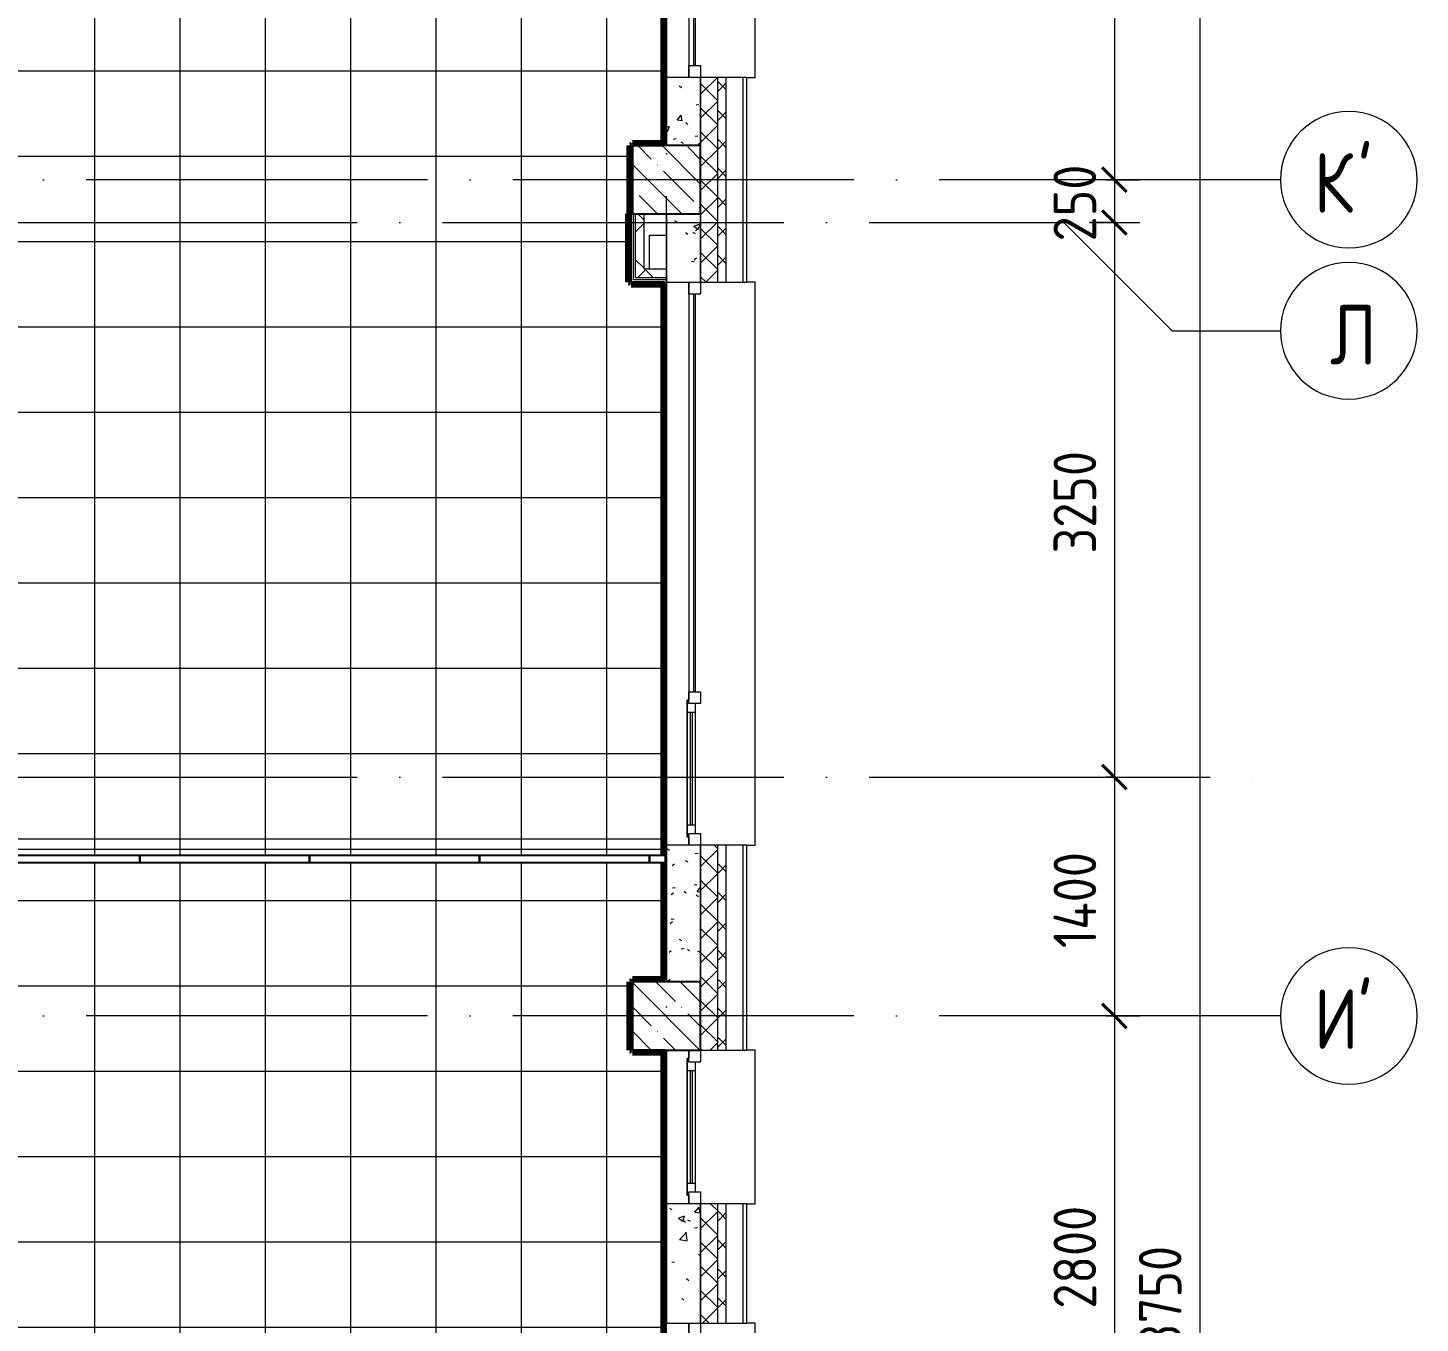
# Model space of a CAD drawing. Header units: millimetres. Extents: x 97 to 215964, y -4577 to 60645.
# Drawn here: x 207805 to 215964, y 29325 to 36915 of the extents above; entities that cross this region are included whole.
import ezdxf

# ---------------------------------------------------------------- set-up
doc = ezdxf.new("R2010")
doc.units = ezdxf.units.MM
doc.linetypes.add('ADSK_Линия сетки', pattern=[2500, 2000, -250, 0, -250])
for name, color, linetype, lineweight in [('A-____-____-DIMS', 211, 'Continuous', 9), ('A-____-____-DIMS-100', 211, 'Continuous', 9), ('A-FLOR-____-OTLN', 192, 'Continuous', 9), ('A-FLOR-____-PATT', 8, 'Continuous', 9), ('A-GENM-____-MCUT', 13, 'Continuous', 9), ('A-GENM-____-OTLN', 13, 'Continuous', 9), ('A-GLAZ-____-MCUT', 151, 'Continuous', 9), ('A-GLAZ-____-OTLN', 151, 'Continuous', 9), ('A-WALL-____-MCUT', 113, 'Continuous', 9), ('A-WALL-____-PATT', 111, 'Continuous', 9), ('A-WALL-FNSH-MCUT', 113, 'Continuous', 9), ('I-WALL-____-OTLN', 2, 'Continuous', 9), ('S-COLS-____-MCUT', 52, 'Continuous', 9), ('S-COLS-____-OTLN', 52, 'Continuous', 9), ('S-GRID-____-IDEN', 1, 'Continuous', 20), ('S-GRID-____-OTLN', 1, 'Continuous', 9)]:
    doc.layers.add(name, color=color, linetype=linetype, lineweight=lineweight)
doc.styles.add('GOST Common', font='GOST_Common.ttf', dxfattribs={"width": 0.9, "height": 250})
doc.styles.add('GOST Common_2', font='GOST_Common.ttf', dxfattribs={"width": 0.9, "height": 350})
doc.dimstyles.new('ADSK_Основной_2_5_мм_Округление_до_10_мм', dxfattribs={"dimscale": 304.8, "dimtxt": 0.824897, "dimasz": 0.463911, "dimexe": 0.492126, "dimexo": 0.001615, "dimgap": 0.098425, "dimtad": 1, "dimdec": 0, "dimlfac": 304.8, "dimrnd": 10, "dimdsep": 46, "dimtxsty": 'GOST Common', "dimblk1": 'OBLIQUE', "dimblk2": 'OBLIQUE', "dimsah": 1, "dimcen": 0.09, "dimdle": 0.492126, "dimazin": 2, "dimtfac": 1, "dimtdec": 4, "dimtix": 1, "dimtmove": 0, "dimatfit": 3, "dimfxl": 1, "dimtvp": 1, "dimtolj": 1, "dimtzin": 0, "dimlwd": 20, "dimlwe": 20, "dimarcsym": 2})
pattern_1 = [(50, (0, 0), (364.36793, -31.8783), [38.1, -419.1]), (355, (0, 0), (-70.48585, 382.1133), [30.48, -335.28]), (100.451, (30.36, -2.66), (293.885, 350.2334), [32.38, -356.18]), (46.184, (0, 101.6), (542.1585, -84.0858), [57.15, -628.65]), (96.636, (45.2, 94.6), (474.8049, 494.8554), [48.57, -534.27]), (351.184, (0, 101.6), (474.8102, 494.85), [45.72, -502.92]), (21, (50.8, 76.2), (303.22847, -204.53046), [38.1, -419.1]), (326, (50.8, 76.2), (123.6039, 368.376), [30.48, -335.28]), (71.451, (76.07, 59.16), (426.8341, 163.8427), [32.38, -356.18]), (37.5, (0, 0), (6.17665, 169.11015), [16.764, -314.452, 16.764, -323.596, -336.55]), (37.5, (0, 0), (6.17665, 169.11015), [-671.576, 16.764, -319.786]), (7.5, (0, 0), (133.63888, 200.3615), [16.764, -177.292, 16.764, -306.832, -128.27]), (7.5, (0, 0), (133.63888, 200.3615), [-517.652, 16.764, -111.506]), (327.5, (-113.28, 0), (271.18182, -11.45836), [16.764, -110.236, 16.764, -379.476, -525.78]), (327.5, (-113.28, 0), (271.18182, -11.45836), [-523.24, 16.764, -509.016]), (317.5, (-164.08, 0), (296.2585, 50.85285), [16.764, -148.336, 16.764, -246.38, -373.38]), (317.5, (-164.08, 0), (296.2585, 50.85285), [-428.244, 16.764, -356.616])]
pattern_2 = [(45, (0, 0), (-141.42136, 141.42136), []), (135, (0, 0), (-141.42136, -141.42136), [])]

# ---------------------------------------------------------------- blocks, each defined once
blk = doc.blocks.new('Окно_СКБ_2Ст1 - Окно_СКБ_2Ст 3300_ОК2л-29018870-О_АИ_ПП_8_400_Целиком')
at = {"layer": 'A-GLAZ-____-MCUT', "color": 90}
for p, q in [((-1650, -195), (-1650, -125)), ((-1650, -125), (-1580, -125)), ((-1580, -125), (-1580, -195)), ((-820, -155), (-1580, -155)), ((-1580, -155), (-1580, -195)), ((-1530, -205), (-1530, -155)), ((-870, -205), (-870, -155)), ((-820, -195), (-820, -125)), ((-820, -125), (-750, -125)), ((-820, -195), (-820, -155)), ((-750, -125), (-750, -195)), ((1580, -195), (1580, -125)), ((1580, -125), (1650, -125)), ((1650, -125), (1650, -195)), ((-1580, -195), (-1650, -195)), ((-1580, -195), (-1600, -195)), ((-1600, -195), (-1600, -205)), ((-1600, -205), (-800, -205)), ((-800, -205), (-1600, -205)), ((-750, -195), (-820, -195)), ((-800, -195), (-820, -195)), ((-800, -205), (-800, -195)), ((1650, -195), (1580, -195))]:
    blk.add_line(p, q, dxfattribs=at)
at = {"layer": 'A-GLAZ-____-MCUT', "color": 10, "lineweight": 5}
for p, q in [((1580, -155), (-750, -155)), ((-1530, -175), (-870, -175)), ((-870, -185), (-1530, -185)), ((1580, -165), (-750, -165))]:
    blk.add_line(p, q, dxfattribs=at)
at = {"layer": 'A-GLAZ-____-OTLN', "color": 10, "lineweight": 5}
for p, q in [((-1650, -195), (-1600, -195)), ((-800, -195), (1650, -195))]:
    blk.add_line(p, q, dxfattribs=at)
blk = doc.blocks.new('Окно_СКБ_2Ст1 - Окно_СКБ_2Ст 3300_ОК2-29018964-О_АИ_ПП_8_400_Целиком')
at = {"layer": 'A-GLAZ-____-MCUT', "color": 90}
for p, q in [((-1650, -195), (-1650, -125)), ((-1650, -125), (-1580, -125)), ((-1580, -125), (-1580, -195)), ((750, -195), (750, -125)), ((750, -125), (820, -125)), ((820, -125), (820, -195)), ((1580, -155), (820, -155)), ((820, -155), (820, -195)), ((870, -205), (870, -155)), ((1530, -205), (1530, -155)), ((1580, -195), (1580, -125)), ((1580, -125), (1650, -125)), ((1580, -195), (1580, -155)), ((1650, -125), (1650, -195)), ((-1580, -195), (-1650, -195)), ((820, -195), (750, -195)), ((820, -195), (800, -195)), ((800, -195), (800, -205)), ((800, -205), (1600, -205)), ((1600, -205), (800, -205)), ((1650, -195), (1580, -195)), ((1600, -195), (1580, -195)), ((1600, -205), (1600, -195))]:
    blk.add_line(p, q, dxfattribs=at)
at = {"layer": 'A-GLAZ-____-MCUT', "color": 10, "lineweight": 5}
for p, q in [((750, -155), (-1580, -155)), ((750, -165), (-1580, -165)), ((870, -175), (1530, -175)), ((1530, -185), (870, -185))]:
    blk.add_line(p, q, dxfattribs=at)
at = {"layer": 'A-GLAZ-____-OTLN', "color": 10, "lineweight": 5}
for p, q in [((-1650, -195), (800, -195)), ((1600, -195), (1650, -195))]:
    blk.add_line(p, q, dxfattribs=at)
blk = doc.blocks.new('Окно_СКБ_1Ст1 - 120_Окно_СКБ_1Ст_1700_ОК19Л-29018914-О_АИ_ПП_8_400_Целиком')
at = {"layer": 'A-GLAZ-____-MCUT', "color": 90}
for p, q in [((-850, -195), (-850, -125)), ((-850, -125), (-780, -125)), ((-780, -125), (-780, -195)), ((780, -195), (780, -125)), ((780, -125), (850, -125)), ((850, -125), (850, -195)), ((-780, -195), (-850, -195)), ((850, -195), (780, -195))]:
    blk.add_line(p, q, dxfattribs=at)
at = {"layer": 'A-GLAZ-____-MCUT', "color": 10, "lineweight": 5}
for p, q in [((780, -155), (-780, -155)), ((780, -165), (-780, -165))]:
    blk.add_line(p, q, dxfattribs=at)
at = {"layer": 'A-GLAZ-____-OTLN', "color": 10, "lineweight": 5}
blk.add_line((-850, -195), (850, -195), dxfattribs=at)
blk = doc.blocks.new('Окно_СКБ_1Ст1 - 120_Окно_СКБ_1Ст_900_ОК6Л-29019246-О_АИ_ПП_8_400_Целиком')
at = {"layer": 'A-GLAZ-____-MCUT', "color": 90}
for p, q in [((-450, -195), (-450, -125)), ((-450, -125), (-380, -125)), ((-380, -125), (-380, -195)), ((380, -155), (-380, -155)), ((-380, -155), (-380, -195)), ((-330, -205), (-330, -155)), ((330, -205), (330, -155)), ((380, -195), (380, -125)), ((380, -125), (450, -125)), ((380, -195), (380, -155)), ((450, -125), (450, -195)), ((-380, -195), (-450, -195)), ((-380, -195), (-400, -195)), ((-400, -195), (-400, -205)), ((-400, -205), (400, -205)), ((400, -205), (-400, -205)), ((450, -195), (380, -195)), ((400, -195), (380, -195)), ((400, -205), (400, -195))]:
    blk.add_line(p, q, dxfattribs=at)
at = {"layer": 'A-GLAZ-____-MCUT', "color": 10, "lineweight": 5}
for p, q in [((-330, -175), (330, -175)), ((330, -185), (-330, -185))]:
    blk.add_line(p, q, dxfattribs=at)
at = {"layer": 'A-GLAZ-____-OTLN', "color": 10, "lineweight": 5}
for p, q in [((-450, -195), (-400, -195)), ((400, -195), (450, -195))]:
    blk.add_line(p, q, dxfattribs=at)
blk = doc.blocks.new('WNW_Отлив1 - Отлив_металлический 2-28598290-О_АИ_ПП_8_400_Целиком')
at = {"layer": 'A-GLAZ-____-OTLN', "color": 10, "lineweight": 5}
for p, q in [((1650, 320), (-1650, 320)), ((-1650, 320), (-1650, 270)), ((1650, 270), (1650, 320))]:
    blk.add_line(p, q, dxfattribs=at)
blk = doc.blocks.new('WNW_Отлив1 - Отлив_металлический 2-28595994-О_АИ_ПП_8_400_Целиком')
at = {"layer": 'A-GLAZ-____-OTLN', "color": 10, "lineweight": 5}
for p, q in [((850, 320), (-850, 320)), ((-850, 320), (-850, 270)), ((850, 270), (850, 320))]:
    blk.add_line(p, q, dxfattribs=at)
blk = doc.blocks.new('WNW_Отлив1 - Отлив_металлический 2-28596055-О_АИ_ПП_8_400_Целиком')
at = {"layer": 'A-GLAZ-____-OTLN', "color": 10, "lineweight": 5}
for p, q in [((450, 320), (-450, 320)), ((-450, 320), (-450, 270)), ((450, 270), (450, 320))]:
    blk.add_line(p, q, dxfattribs=at)
blk = doc.blocks.new('BSC_Колонна _Прямоугольная - 400x400-V87-О_АИ_ПП_8_400_Целиком')
at = {"layer": 'S-COLS-____-OTLN', "lineweight": 5}
h = blk.add_hatch(dxfattribs=at)
h.set_pattern_fill('FP_97', color=256, style=0, pattern_type=2)
h.set_pattern_definition([(135, (-152749.98, -36025), (-142.5612, -142.5612), []), (135, (-152607.42, -36025), (-142.5612, -142.5612), [252.016, -50.403, 3.353, -47.05])])
h.paths.add_polyline_path([(-200, -200), (200, -200), (200, 200), (-200, 200)])
at = {"layer": 'S-COLS-____-MCUT', "color": 130, "lineweight": 25}
for p, q in [((200, 200), (-200, 200)), ((-200, 200), (-200, -200)), ((200, -200), (200, 200)), ((-200, -200), (200, -200))]:
    blk.add_line(p, q, dxfattribs=at)
blk = doc.blocks.new('BSC_Колонна _Прямоугольная - 400x400-V89-О_АИ_ПП_8_400_Целиком')
at = {"layer": 'S-COLS-____-OTLN', "lineweight": 5}
h = blk.add_hatch(dxfattribs=at)
h.set_pattern_fill('FP_99', color=256, style=0, pattern_type=2)
h.set_pattern_definition([(135, (-152749.98, -31125), (-142.5612, -142.5612), []), (135, (-152607.42, -31125), (-142.5612, -142.5612), [252.016, -50.403, 3.353, -47.05])])
h.paths.add_polyline_path([(-200, -200), (200, -200), (200, 200), (-200, 200)])
at = {"layer": 'S-COLS-____-MCUT', "color": 130, "lineweight": 25}
for p, q in [((200, 200), (-200, 200)), ((-200, 200), (-200, -200)), ((200, -200), (200, 200)), ((-200, -200), (200, -200))]:
    blk.add_line(p, q, dxfattribs=at)
blk = doc.blocks.new('101_Трансформируемая перегородка - 101_Трансформируемая перегородка без двери-38025953-О_АИ_ПП_8_400_Целиком')
at = {"layer": 'A-GENM-____-MCUT', "color": 130, "lineweight": 25}
for p, q in [((100, 0), (0, 0)), ((0, 0), (0, -40)), ((100, -40), (100, 0)), ((100, 0), (100, -40)), ((1095.7, 0), (100, 0)), ((2091.4, 0), (1095.7, 0)), ((1095.7, 0), (1095.7, -40)), ((1095.7, -40), (1095.7, 0)), ((3087.2, 0), (2091.4, 0)), ((2091.4, 0), (2091.4, -40)), ((2091.4, -40), (2091.4, 0)), ((4082.9, 0), (3087.2, 0)), ((3087.2, 0), (3087.2, -40)), ((3087.2, -40), (3087.2, 0)), ((5078.6, 0), (4082.9, 0)), ((4082.9, 0), (4082.9, -40)), ((4082.9, -40), (4082.9, 0)), ((6074.3, 0), (5078.6, 0)), ((5078.6, 0), (5078.6, -40)), ((5078.6, -40), (5078.6, 0)), ((7070, 0), (6074.3, 0)), ((6074.3, 0), (6074.3, -40)), ((6074.3, -40), (6074.3, 0)), ((7070, -40), (7070, 0)), ((7170, 0), (7070, 0)), ((7070, 0), (7070, -40)), ((7170, -40), (7170, 0)), ((0, -40), (100, -40)), ((100, -40), (1095.7, -40)), ((1095.7, -40), (2091.4, -40)), ((2091.4, -40), (3087.2, -40)), ((3087.2, -40), (4082.9, -40)), ((4082.9, -40), (5078.6, -40)), ((5078.6, -40), (6074.3, -40)), ((6074.3, -40), (7070, -40)), ((7070, -40), (7170, -40))]:
    blk.add_line(p, q, dxfattribs=at)
blk = doc.blocks.new('0083_СОШ675_АР_R22_rvt-1-О_АИ_ПП_8_400_Целиком')
at = {"layer": 'A-WALL-____-PATT', "lineweight": 5}
h = blk.add_hatch(dxfattribs=at)
h.set_pattern_fill('FP_9', color=10, style=0, pattern_type=2)
h.set_pattern_definition([(135, (0, 0), (-84.85281, -84.85281), []), (225, (0, 0), (84.85281, -84.85281), [])])
h.paths.add_polyline_path([(153050, -275), (153100, -275), (153100, 625), (153050, 625), (153050, -175)])
h.paths.add_polyline_path([(153100, 2325), (153100, 3025), (153050, 3025), (153050, 2325)])
h.paths.add_polyline_path([(153100, 3925), (153100, 5125), (153050, 5125), (153050, 3925)])
h.paths.add_polyline_path([(153050, 8425), (153100, 8425), (153100, 9625), (153050, 9625)])
h.paths.add_polyline_path([(153100, 11325), (153100, 12025), (153050, 12025), (153050, 11325)])
h.paths.add_polyline_path([(153050, 12925), (153100, 12925), (153100, 14125), (153050, 14125), (153050, 13803.3)])
h.paths.add_polyline_path([(153050, 15025), (153100, 15025), (153100, 15725), (153050, 15725)])
h.paths.add_polyline_path([(153050, 17425), (153100, 17425), (153100, 18625), (153050, 18625), (153050, 17711.4)])
h.paths.add_polyline_path([(153050, 21925), (153100, 21925), (153100, 23125), (153050, 23125)])
h.paths.add_polyline_path([(153050, 26425), (153100, 26425), (153100, 27625), (153050, 27625)])
h.paths.add_polyline_path([(153050, 29325), (153100, 29325), (153100, 30025), (153050, 30025), (153050, 29435.8)])
h.paths.add_polyline_path([(153100, 30925), (153100, 32125), (153050, 32125), (153050, 30925)])
h.paths.add_polyline_path([(153100, 35425), (153100, 36625), (153050, 36625), (153050, 35425)])
h.paths.add_polyline_path([(153050, 39925), (153100, 39925), (153100, 41125), (153050, 41125)])
h.paths.add_polyline_path([(153100, 42025), (153100, 42725), (153050, 42725), (153050, 42025)])
h.paths.add_polyline_path([(153050, 44425), (153100, 44425), (153100, 45625), (153050, 45625), (153050, 45068.3)])
h.paths.add_polyline_path([(153100, 47325), (153100, 48025), (153050, 48025), (153050, 47325)])
h.paths.add_polyline_path([(153050, 48925), (153100, 48925), (153100, 50125), (153050, 50125), (153050, 48976.4)])
h.paths.add_polyline_path([(153100, 53425), (153100, 54625), (153050, 54625), (153050, 53425)])
h.paths.add_polyline_path([(153100, 57925), (153100, 59075), (153050, 59075), (153050, 57925)])
h = blk.add_hatch(dxfattribs=at)
h.set_pattern_fill('FP_16', color=10, style=0, pattern_type=2)
h.set_pattern_definition([(45, (0, 0), (-70.71068, 70.71068), []), (135, (0, 0), (-70.71068, -70.71068), [])])
h.paths.add_polyline_path([(153050, -175), (153050, 625), (152950, 625), (152950, -175)])
h.paths.add_polyline_path([(153050, 2325), (153050, 3025), (152950, 3025), (152950, 2325)])
h.paths.add_polyline_path([(153050, 3925), (153050, 5125), (152950, 5125), (152950, 3925)])
h.paths.add_polyline_path([(152950, 8425), (153050, 8425), (153050, 9625), (152950, 9625), (152950, 8825)])
h.paths.add_polyline_path([(152950, 11325), (153050, 11325), (153050, 12025), (152950, 12025)])
h.paths.add_polyline_path([(152950, 12925), (153050, 12925), (153050, 14125), (152950, 14125), (152950, 13325)])
h.paths.add_polyline_path([(153050, 15025), (153050, 15725), (152950, 15725), (152950, 15025)])
h.paths.add_polyline_path([(152950, 17425), (153050, 17425), (153050, 18625), (152950, 18625), (152950, 17711.4)])
h.paths.add_polyline_path([(152950, 21925), (153050, 21925), (153050, 23125), (152950, 23125), (152950, 22325)])
h.paths.add_polyline_path([(152950, 26425), (153050, 26425), (153050, 27625), (152950, 27625), (152950, 26825)])
h.paths.add_polyline_path([(152950, 29325), (153050, 29325), (153050, 30025), (152950, 30025), (152950, 29435.8)])
h.paths.add_polyline_path([(153050, 30925), (153050, 32125), (152950, 32125), (152950, 30925)])
h.paths.add_polyline_path([(153050, 35425), (153050, 36625), (152950, 36625), (152950, 35425)])
h.paths.add_polyline_path([(152950, 39925), (153050, 39925), (153050, 41125), (152950, 41125), (152950, 40725)])
h.paths.add_polyline_path([(152950, 42025), (153050, 42025), (153050, 42725), (152950, 42725)])
h.paths.add_polyline_path([(152950, 44425), (153050, 44425), (153050, 45625), (152950, 45625), (152950, 45068.3)])
h.paths.add_polyline_path([(153050, 47325), (153050, 48025), (152950, 48025), (152950, 47325)])
h.paths.add_polyline_path([(152950, 48925), (153050, 48925), (153050, 50125), (152950, 50125), (152950, 48976.4)])
h.paths.add_polyline_path([(153050, 53425), (153050, 54625), (152950, 54625), (152950, 53425)])
h.paths.add_polyline_path([(152950, 57925), (153050, 57925), (153050, 58975), (152950, 58975), (152950, 58575)])
h = blk.add_hatch(dxfattribs=at)
h.set_pattern_fill('FP_69', color=10, style=0, pattern_type=2)
h.set_pattern_definition(pattern_1)
h.paths.add_polyline_path([(152950, 36225), (152950, 36225), (152950, 36625), (152750, 36625), (152750, 36225), (152924.5, 36225)])
h.paths.add_polyline_path([(152750, 39925), (152950, 39925), (152950, 40725), (152750, 40725), (152750, 40183.1)])
h = blk.add_hatch(dxfattribs=at)
h.set_pattern_fill('FP_17', color=252, style=0, pattern_type=2)
h.set_pattern_definition(pattern_2)
h.paths.add_polyline_path([(152618, 35500.3), (152618, 35825), (152568, 35825), (152568, 35500.3), (152610, 35500.3)])
h = blk.add_hatch(dxfattribs=at)
h.set_pattern_fill('FP_69', color=10, style=0, pattern_type=2)
h.set_pattern_definition(pattern_1)
h.paths.add_polyline_path([(152950, 31325), (152950, 31325), (152950, 32125), (152750, 32125), (152750, 31325), (152924.5, 31325)])
h.paths.add_polyline_path([(152924.5, 35425), (152950, 35425), (152950, 35825), (152750, 35825), (152750, 35425)])
h = blk.add_hatch(dxfattribs=at)
h.set_pattern_fill('FP_17', color=252, style=0, pattern_type=2)
h.set_pattern_definition(pattern_2)
h.paths.add_polyline_path([(152610, 35450.3), (152750, 35450.3), (152750, 35500.3), (152568, 35500.3), (152568, 35450.3)])
h = blk.add_hatch(dxfattribs=at)
h.set_pattern_fill('FP_69', color=10, style=0, pattern_type=2)
h.set_pattern_definition(pattern_1)
h.paths.add_polyline_path([(152924.5, 26825), (152950, 26825), (152950, 27625), (152750, 27625), (152750, 26825)])
h.paths.add_polyline_path([(152924.5, 29325), (152950, 29325), (152950, 30025), (152750, 30025), (152750, 29325)])
at = {"layer": 'A-FLOR-____-OTLN', "color": 90}
for p, q in [((152650, 35500.7), (152650, 35700.7)), ((152650, 35700.7), (152750, 35700.7)), ((152750, 35500.7), (152650, 35500.7))]:
    blk.add_line(p, q, dxfattribs=at)
at = {"layer": 'A-WALL-____-MCUT', "color": 50, "lineweight": 13}
for p, q in [((152750, 36625), (152750, 36225)), ((152950, 36625), (152750, 36625)), ((152950, 36625), (152950, 36225)), ((152950, 36225), (152950, 36625)), ((153100, 36625), (153050, 36625)), ((153050, 35425), (153050, 36625)), ((153100, 35425), (153100, 36625)), ((152568, 35500.3), (152568, 35825)), ((152618, 35500.3), (152618, 35825)), ((152750, 35825), (152750, 35425)), ((152950, 35825), (152950, 35425)), ((152950, 35425), (152950, 35825)), ((152568, 35450.3), (152568, 35500.3)), ((152750, 35500.3), (152618, 35500.3)), ((152750, 35450.3), (152750, 35500.3)), ((152750, 35450.3), (152568, 35450.3)), ((152750, 35425), (152950, 35425)), ((153050, 35425), (153100, 35425)), ((152750, 32125), (152750, 31325)), ((152950, 32125), (152750, 32125)), ((152950, 32125), (152950, 31325)), ((152950, 31325), (152950, 32125)), ((153100, 32125), (153050, 32125)), ((153050, 30925), (153050, 32125)), ((153100, 30925), (153100, 32125)), ((153050, 30925), (153100, 30925)), ((152750, 30025), (152750, 29325)), ((152950, 30025), (152750, 30025)), ((152950, 30025), (152950, 29325)), ((152950, 29325), (152950, 30025)), ((153100, 30025), (153050, 30025)), ((153050, 29325), (153050, 30025)), ((153100, 29325), (153100, 30025)), ((152750, 29325), (152950, 29325)), ((153050, 29325), (153100, 29325))]:
    blk.add_line(p, q, dxfattribs=at)
at = {"layer": 'A-WALL-____-MCUT', "color": 90}
for p, q in [((153050, 36625), (152950, 36625)), ((153200, 36625), (153100, 36625)), ((152950, 35425), (153050, 35425)), ((153100, 35425), (153200, 35425)), ((153050, 32125), (152950, 32125)), ((153200, 32125), (153100, 32125)), ((152950, 30925), (153050, 30925)), ((153100, 30925), (153200, 30925)), ((153050, 30025), (152950, 30025)), ((153200, 30025), (153100, 30025)), ((152950, 29325), (153050, 29325)), ((153100, 29325), (153200, 29325))]:
    blk.add_line(p, q, dxfattribs=at)
at = {"layer": 'A-WALL-____-MCUT', "color": 10, "lineweight": 5}
for p, q in [((153200, 35425), (153200, 36625)), ((152555.5, 35500.3), (152555.5, 35825)), ((152555.5, 35450.3), (152555.5, 35500.3)), ((152555.5, 35437.8), (152555.5, 35450.3)), ((152750, 35437.8), (152555.5, 35437.8)), ((153200, 30925), (153200, 32125)), ((153200, 29325), (153200, 30025))]:
    blk.add_line(p, q, dxfattribs=at)
at = {"layer": 'A-WALL-FNSH-MCUT', "color": 90}
for p, q in [((153220, 36625), (153200, 36625)), ((153220, 35425), (153220, 36625)), ((152543, 35825), (152543, 35500.3)), ((152550, 35825), (152543, 35825)), ((152543, 35500.3), (152543, 35450.3)), ((152543, 35450.3), (152543, 35437.8)), ((152543, 35437.8), (152543, 35425.3)), ((152543, 35425.3), (152750, 35425.3)), ((152750, 35437.8), (152750, 35450.3)), ((152750, 35425.3), (152750, 35437.8)), ((153200, 35425), (153220, 35425)), ((153220, 32125), (153200, 32125)), ((153220, 30925), (153220, 32125)), ((153200, 30925), (153220, 30925)), ((153220, 30025), (153200, 30025)), ((153220, 29325), (153220, 30025)), ((153200, 29325), (153220, 29325))]:
    blk.add_line(p, q, dxfattribs=at)
at = {"layer": 'I-WALL-____-OTLN', "color": 90}
for p, q in [((152750, 36625), (152750, 39925)), ((152750, 32125.3), (152750, 35425)), ((152750, 30025), (152750, 30925)), ((152750, 27625), (152750, 29325))]:
    blk.add_line(p, q, dxfattribs=at)
at = {"layer": 'A-GENM-____-OTLN', "color": 90, "lineweight": 9, "rotation": 180}
blk.add_blockref('101_Трансформируемая перегородка - 101_Трансформируемая перегородка без двери-38025953-О_АИ_ПП_8_400_Целиком', (152750, 32025), dxfattribs=at)
at = {"layer": 'A-GLAZ-____-OTLN', "color": 90, "lineweight": 9, "rotation": 269.9999999999999}
for name, p in [('Окно_СКБ_2Ст1 - Окно_СКБ_2Ст 3300_ОК2л-29018870-О_АИ_ПП_8_400_Целиком', (153075, 38275)), ('WNW_Отлив1 - Отлив_металлический 2-28598290-О_АИ_ПП_8_400_Целиком', (152950, 38275)), ('Окно_СКБ_2Ст1 - Окно_СКБ_2Ст 3300_ОК2-29018964-О_АИ_ПП_8_400_Целиком', (153075, 33775)), ('WNW_Отлив1 - Отлив_металлический 2-28598290-О_АИ_ПП_8_400_Целиком', (152950, 33775)), ('Окно_СКБ_1Ст1 - 120_Окно_СКБ_1Ст_900_ОК6Л-29019246-О_АИ_ПП_8_400_Целиком', (153075, 30475)), ('WNW_Отлив1 - Отлив_металлический 2-28596055-О_АИ_ПП_8_400_Целиком', (152950, 30475)), ('Окно_СКБ_1Ст1 - 120_Окно_СКБ_1Ст_1700_ОК19Л-29018914-О_АИ_ПП_8_400_Целиком', (153075, 28475)), ('WNW_Отлив1 - Отлив_металлический 2-28595994-О_АИ_ПП_8_400_Целиком', (152950, 28475))]:
    blk.add_blockref(name, p, dxfattribs=at)
at = {"layer": 'S-COLS-____-OTLN', "color": 90, "lineweight": 9}
for name, p in [('BSC_Колонна _Прямоугольная - 400x400-V87-О_АИ_ПП_8_400_Целиком', (152750, 36025)), ('BSC_Колонна _Прямоугольная - 400x400-V89-О_АИ_ПП_8_400_Целиком', (152750, 31125))]:
    blk.add_blockref(name, p, dxfattribs=at)
blk = doc.blocks.new('Ось сетки - Круг_Ø8 мм-8258-О_АИ_ПП_8_400_Целиком')
at = {"layer": 'S-GRID-____-IDEN'}
for start, end in [(360, 180), (180, 360)]:
    blk.add_arc((0, 0), 4, start, end, dxfattribs=at)
blk = doc.blocks.new('DIMBLOCK16-О_АИ_ПП_8_400_Целиком')
at = {"layer": 'A-____-____-DIMS-100', "lineweight": 40}
for p, q in [((214172.5, 39975), (214101.8, 40045.7)), ((214172.5, 39975), (214243.2, 39904.3)), ((214172.5, 36025.2), (214101.8, 36095.9)), ((214172.5, 36025.2), (214243.2, 35954.5))]:
    blk.add_line(p, q, dxfattribs=at)
at = {"layer": 'A-____-____-DIMS-100', "lineweight": 20}
for p, q in [((214122.5, 39975), (214322.5, 39975)), ((214172.5, 39975), (214122.5, 39975)), ((214172.5, 39975), (214172.5, 36025.2)), ((214122.5, 36025.2), (214322.5, 36025.2)), ((214172.5, 36025.2), (214122.5, 36025.2))]:
    blk.add_line(p, q, dxfattribs=at)
at = {"layer": 'A-____-____-DIMS-100', "color": 0, "lineweight": 20, "insert": (213815.8, 37684.7), "char_height": 250, "width": 756.843, "attachment_point": 1, "rotation": 90, "line_spacing_factor": 1.022761, "style": 'GOST Common'}
blk.add_mtext('3950', dxfattribs=at)
blk = doc.blocks.new('_Oblique')
at = {"color": 0, "linetype": 'ByBlock', "lineweight": -2}
blk.add_line((-0.5, -0.5), (0.5, 0.5), dxfattribs=at)
blk = doc.blocks.new('DIMBLOCK17-О_АИ_ПП_8_400_Целиком')
at = {"layer": 'A-____-____-DIMS-100', "lineweight": 40}
for p, q in [((214172.5, 36025.2), (214101.8, 36095.9)), ((214172.5, 36025.2), (214243.2, 35954.5)), ((214172.5, 35775), (214101.8, 35845.7)), ((214172.5, 35775), (214243.2, 35704.3))]:
    blk.add_line(p, q, dxfattribs=at)
at = {"layer": 'A-____-____-DIMS-100', "lineweight": 20}
for p, q in [((214122.5, 36025.2), (214322.5, 36025.2)), ((214172.5, 36025.2), (214122.5, 36025.2)), ((214172.5, 36025.2), (214172.5, 35775)), ((214026.4, 35775), (214322.5, 35775)), ((214172.5, 35775), (214026.4, 35775))]:
    blk.add_line(p, q, dxfattribs=at)
at = {"layer": 'A-____-____-DIMS-100', "color": 0, "lineweight": 20, "insert": (213815.8, 35663.6), "char_height": 250, "width": 567.632, "attachment_point": 1, "rotation": 90, "line_spacing_factor": 1.022761, "style": 'GOST Common'}
blk.add_mtext('250', dxfattribs=at)
blk = doc.blocks.new('DIMBLOCK18-О_АИ_ПП_8_400_Целиком')
at = {"layer": 'A-____-____-DIMS-100', "lineweight": 40}
for p, q in [((214172.5, 35775), (214101.8, 35845.7)), ((214172.5, 35775), (214243.2, 35704.3)), ((214172.5, 32525), (214101.8, 32595.7)), ((214172.5, 32525), (214243.2, 32454.3))]:
    blk.add_line(p, q, dxfattribs=at)
at = {"layer": 'A-____-____-DIMS-100', "lineweight": 20}
for p, q in [((214026.4, 35775), (214322.5, 35775)), ((214172.5, 35775), (214026.4, 35775)), ((214172.5, 35775), (214172.5, 32525)), ((214122.5, 32525), (214322.5, 32525)), ((214172.5, 32525), (214122.5, 32525))]:
    blk.add_line(p, q, dxfattribs=at)
at = {"layer": 'A-____-____-DIMS-100', "color": 0, "lineweight": 20, "insert": (213815.8, 33834.6), "char_height": 250, "width": 756.843, "attachment_point": 1, "rotation": 90, "line_spacing_factor": 1.022761, "style": 'GOST Common'}
blk.add_mtext('3250', dxfattribs=at)
blk = doc.blocks.new('DIMBLOCK19-О_АИ_ПП_8_400_Целиком')
at = {"layer": 'A-____-____-DIMS-100', "lineweight": 40}
for p, q in [((214172.5, 32525), (214101.8, 32595.7)), ((214172.5, 32525), (214243.2, 32454.3)), ((214172.5, 31125.1), (214101.8, 31195.8)), ((214172.5, 31125.1), (214243.2, 31054.4))]:
    blk.add_line(p, q, dxfattribs=at)
at = {"layer": 'A-____-____-DIMS-100', "lineweight": 20}
for p, q in [((214122.5, 32525), (214322.5, 32525)), ((214172.5, 32525), (214122.5, 32525)), ((214172.5, 32525), (214172.5, 31125.1)), ((214122.5, 31125.1), (214322.5, 31125.1)), ((214172.5, 31125.1), (214122.5, 31125.1))]:
    blk.add_line(p, q, dxfattribs=at)
at = {"layer": 'A-____-____-DIMS-100', "color": 0, "lineweight": 20, "insert": (213815.8, 31522.5), "char_height": 250, "width": 726.16, "attachment_point": 1, "rotation": 90, "line_spacing_factor": 1.022761, "style": 'GOST Common'}
blk.add_mtext('1400', dxfattribs=at)
blk = doc.blocks.new('DIMBLOCK20-О_АИ_ПП_8_400_Целиком')
at = {"layer": 'A-____-____-DIMS-100', "lineweight": 40}
for p, q in [((214172.5, 31125.1), (214101.8, 31195.8)), ((214172.5, 31125.1), (214243.2, 31054.4)), ((214172.5, 28325), (214101.8, 28395.7)), ((214172.5, 28325), (214243.2, 28254.3))]:
    blk.add_line(p, q, dxfattribs=at)
at = {"layer": 'A-____-____-DIMS-100', "lineweight": 20}
for p, q in [((214122.5, 31125.1), (214322.5, 31125.1)), ((214172.5, 31125.1), (214122.5, 31125.1)), ((214172.5, 31125.1), (214172.5, 28325)), ((214122.5, 28325), (214322.5, 28325)), ((214172.5, 28325), (214122.5, 28325))]:
    blk.add_line(p, q, dxfattribs=at)
at = {"layer": 'A-____-____-DIMS-100', "color": 0, "lineweight": 20, "insert": (213815.8, 29409.7), "char_height": 250, "width": 756.843, "attachment_point": 1, "rotation": 90, "line_spacing_factor": 1.022761, "style": 'GOST Common'}
blk.add_mtext('2800', dxfattribs=at)
blk = doc.blocks.new('DIMBLOCK34-О_АИ_ПП_8_400_Целиком')
at = {"layer": 'A-____-____-DIMS-100', "lineweight": 20}
for p, q in [((214672.5, 58925), (214672.5, -125)), ((214622.5, 58775), (214822.5, 58775)), ((214672.5, 58775), (214622.5, 58775)), ((214622.5, 25), (214822.5, 25)), ((214672.5, 25), (214622.5, 25))]:
    blk.add_line(p, q, dxfattribs=at)
at = {"layer": 'A-____-____-DIMS-100', "lineweight": 40}
for p, q in [((214672.5, 58775), (214601.8, 58845.7)), ((214672.5, 58775), (214743.2, 58704.3)), ((214672.5, 25), (214601.8, 95.7)), ((214672.5, 25), (214743.2, -45.7))]:
    blk.add_line(p, q, dxfattribs=at)
at = {"layer": 'A-____-____-DIMS-100', "color": 0, "lineweight": 20, "insert": (214315.8, 29005.8), "char_height": 250, "width": 946.054, "attachment_point": 1, "rotation": 90, "line_spacing_factor": 1.022761, "style": 'GOST Common'}
blk.add_mtext('58750', dxfattribs=at)

msp = doc.modelspace()

# ---------------------------------------------------------------- hatches: boundary and pattern name
at = {"layer": 'A-FLOR-____-PATT'}
h = msp.add_hatch(dxfattribs=at)
h.set_pattern_fill('FP_194', color=256, style=0, pattern_type=2)
h.set_pattern_definition([(180, (207697.87, 37162.5), (-6e-14, -500), []), (270, (207697.87, 37162.5), (500, 3e-14), [])])
h.paths.add_polyline_path([(206691.319947, 32099.999414), (211532.887824, 32099.999414), (211532.887824, 35410.316132), (211340.887824, 35410.316132), (211340.887824, 35415.316132), (211330.887824, 35415.316132), (211330.887824, 35425.316132), (211325.887824, 35425.316132), (211325.887824, 35825.000586), (211332.887824, 35825.000586), (211332.887824, 36225.239253), (211337.887824, 36225.239253), (211337.887824, 36235.239253), (211347.887824, 36235.239253), (211347.887824, 36240.239253), (211532.865903, 36240.239253), (211532.865903, 40310.120506), (211340.887824, 40310.120506), (211340.887824, 40315.120506), (211330.887824, 40315.120506), (211330.887824, 40325.120506), (211325.887824, 40325.120506), (211325.887824, 40725.000586), (211332.887824, 40725.000586), (211332.887824, 41125.239253), (211337.887824, 41125.239253), (211337.887824, 41135.239253), (211347.887824, 41135.239253), (211347.887824, 41140.239253), (211532.865903, 41140.239253), (211532.865903, 42210.001172), (205909.030339, 42210.001172), (205909.030339, 42225.000586), (204659.030339, 42225.000586), (204659.030339, 42210.001172), (204392.887824, 42210.001172), (204392.887824, 40940.097462), (204397.887824, 40940.097462), (204397.887824, 40840.097462), (204522.887824, 40840.097462), (204580.063539, 40834.088052), (204634.740401, 40816.322463), (204684.528769, 40787.577135), (204727.252651, 40749.108379), (204761.04481, 40702.597462), (204784.428366, 40650.077135), (204796.381345, 40593.842789), (204796.381345, 40536.352134), (204784.428366, 40480.117788), (204759.02124, 40424.812256), (204727.252651, 40381.086545), (204680.163435, 40340.097462), (204634.740401, 40313.872461), (204580.063539, 40296.106872), (204522.887824, 40290.097462), (204397.887824, 40290.097462), (204397.887824, 40170), (204377.887824, 40170), (204377.865903, 40165), (204062.865903, 40165), (204062.865903, 39149.999414), (203847.865903, 39149.886517), (203847.865903, 36674.999414), (204047.865903, 36674.999414), (204047.887824, 36649.999414), (204062.865903, 36649.999414), (204062.865903, 36240.032748), (204377.865903, 36240.032748), (204378.877608, 36235.032748), (204387.865903, 36235.032748), (204387.865903, 36225.032748), (204392.865903, 36225), (204392.865903, 32099.999414)])
h.paths.add_polyline_path([(204569.717951, 40558.026394), (204567.717453, 40556.437208), (204565.835666, 40556.895143)])
h.paths.add_polyline_path([(204557.887824, 40545.097462), (204563.064205, 40545.778945), (204571.273703, 40550.37503), (204573.657706, 40553.076647), (204575.829653, 40556.597462), (204577.308563, 40560.697538), (204577.308563, 40569.497386), (204575.829653, 40573.597462), (204573.657706, 40577.118277), (204572.02996, 40579.239597), (204567.887824, 40582.41797), (204559.969864, 40584.823356), (204557.887824, 40585.097462), (204552.711443, 40584.415978), (204547.887824, 40582.41797), (204542.117942, 40577.118277), (204540.567316, 40575.097462), (204560.835666, 40574.75672), (204565.835666, 40573.02819), (204569.717951, 40572.16853), (204572.217951, 40567.685652), (204572.217951, 40562.509271), (204569.717951, 40558.026394), (204553.756098, 40555.097462), (204540.567316, 40555.097462), (204546.715222, 40548.676723), (204547.887824, 40547.776954), (204552.711443, 40545.778945)])
h.paths.add_polyline_path([(204377.865903, 40923.03256), (204377.887824, 40923.03256), (204377.865903, 40940.097462)])
h = msp.add_hatch(dxfattribs=at)
h.set_pattern_fill('FP_193', color=256, style=0, pattern_type=2)
h.set_pattern_definition([(0, (207697.87, 27301.37), (0, 500), []), (90, (207697.87, 27301.37), (-500, 3e-14), [])])
h.paths.add_polyline_path([(204062.700658, 22502.72999), (211325.865903, 22502.72999), (211325.865903, 23000.004543), (211330.865903, 23000.430228), (211330.865903, 23010.004543), (211340.865903, 23010.004543), (211340.865903, 23015.004543), (211532.865903, 23015.004543), (211532.865903, 26410.000586), (211340.865903, 26410.000586), (211340.865903, 26415.000586), (211330.865903, 26415.000586), (211330.865903, 26425), (211325.865903, 26425), (211325.865903, 27400.11992), (211330.865903, 27400.11992), (211330.865903, 27410.11992), (211340.865903, 27410.11992), (211340.865903, 27415.11992), (211532.887824, 27415.11992), (211532.887824, 30910.000586), (211347.887824, 30910.000586), (211347.865903, 30915.000586), (211337.887824, 30915.000586), (211337.887824, 30925), (211332.887824, 30925), (211332.887824, 31325.239253), (211337.887824, 31326.108881), (211337.887824, 31335.239253), (211347.887824, 31335.239253), (211347.887824, 31340.239253), (211532.887824, 31340.239253), (211532.887824, 32024.999414), (204392.865903, 32024.999414), (204392.865903, 30925.000586), (204387.865903, 30925.000586), (204387.865903, 30915.000586), (204377.865903, 30915.000586), (204377.865903, 30910.000586), (204062.887824, 30910.000586), (204062.887824, 29799.999414), (204047.887824, 29800.074152), (204047.700658, 29799.999414), (203847.865903, 29799.999414), (203847.865903, 27299.999414), (204047.700658, 27299.967876), (204047.887824, 27299.999414), (204062.887824, 27299.999414), (204062.887824, 26840.000586), (204377.887824, 26840.000586), (204378.874311, 26835.000586), (204387.887824, 26835.000586), (204387.887824, 26825.000586), (204392.887824, 26824.136654), (204392.887824, 23175.001172), (204387.887824, 23174.031837), (204387.887824, 23165.001172), (204377.887824, 23165.001172), (204377.865903, 23160.001172), (204062.700658, 23160.001172), (204062.700658, 22533.317087)])
h.paths.add_polyline_path([(204377.865903, 23175.001172), (204377.887824, 23175.021029), (204377.865903, 23175.010808)])
h.paths.add_polyline_path([(211347.85569, 26425.000586), (211347.865903, 26425.000586), (211347.865903, 26825), (211340.865903, 26825), (211340.865903, 26425.000586)])
h.paths.add_polyline_path([(211532.887824, 32064.999414), (211532.887824, 32099.999414), (204392.865903, 32099.999414), (204392.865903, 32064.999414), (211447.888824, 32064.999414)])
at = {"layer": 'A-WALL-____-PATT'}
h = msp.add_hatch(color=7, dxfattribs=at)
h.paths.add_polyline_path([(211547.865903, 36225.000586), (211547.865903, 36624.999414), (211537.865903, 36624.999414), (211537.865903, 36225.239253)])
h.paths.add_polyline_path([(211537.865903, 39924.999414), (211547.865903, 39924.999414), (211547.865903, 40325.120506), (211537.865903, 40325.120506), (211537.865903, 40183.148508)])
for points in [[(211537.865903, 36225.239253), (211537.865903, 36235.239253), (211337.887824, 36235.239253), (211337.887824, 36225.239253), (211347.887824, 36225.239253)], [(211347.865903, 35825.000586), (211347.865903, 36225.239253), (211337.887824, 36225.239253), (211337.887824, 35825.000586)], [(211340.887824, 35415.316132), (211340.887824, 35825.000586), (211330.887824, 35825.000586), (211330.887824, 35415.316132)], [(211537.887824, 35415.316132), (211537.887824, 35425.316132), (211340.887824, 35425.316132), (211340.887824, 35415.316132), (211407.92399, 35415.316132)], [(211547.887824, 31335.239253), (211547.887824, 32125.316132), (211537.887824, 32125.316132), (211537.887824, 31335.239253)], [(211547.887824, 31325.239253), (211547.887824, 31335.239253), (211337.887824, 31335.239253), (211337.887824, 31325.239253), (211347.887824, 31325.239253)], [(211337.887824, 30915.000586), (211347.887824, 30915.000586), (211347.865903, 31325.239253), (211337.887824, 31325.239253)], [(211537.887824, 30915.000586), (211537.887824, 30925), (211347.887824, 30925), (211347.887824, 30915.000586)]]:
    msp.add_hatch(color=7, dxfattribs=at).paths.add_polyline_path(points)
h = msp.add_hatch(color=7, dxfattribs=at)
h.paths.add_polyline_path([(211547.887824, 27410.11992), (211547.887824, 27624.999414), (211537.887824, 27624.999414), (211537.887824, 27410.11992)])
h.paths.add_polyline_path([(211547.887824, 29324.999414), (211547.887824, 30024.999414), (211537.887824, 30024.999414), (211537.887824, 29324.999414)])

# ---------------------------------------------------------------- linework, layer by layer
at = {"layer": 'A-FLOR-____-OTLN'}
msp.add_line((211532.887824, 32099.999414), (204392.865903, 32099.999414), dxfattribs=at)
at = {"layer": 'A-WALL-____-MCUT', "color": 7}
for p, q in [((211547.865903, 36624.999414), (211537.865903, 36624.999414)), ((211537.865903, 36624.999414), (211537.865903, 36235.239253)), ((211547.865903, 36225.000586), (211547.865903, 36624.999414)), ((211337.887824, 36235.239253), (211337.887824, 35825.000586)), ((211537.865903, 36235.239253), (211337.887824, 36235.239253)), ((211347.887824, 36225.239253), (211537.865903, 36225.239253)), ((211537.865903, 36225.239253), (211537.865903, 36225.000586)), ((211330.887824, 35825.000586), (211330.887824, 35415.316132)), ((211330.887824, 35825.000586), (211347.865903, 35825.000586)), ((211340.887824, 35425.316132), (211340.887824, 35825.000586)), ((211330.887824, 35415.316132), (211537.887824, 35415.316132)), ((211537.887824, 35425.316132), (211340.887824, 35425.316132)), ((211537.887824, 35415.316132), (211537.887824, 35425.316132)), ((211547.887824, 32125.316132), (211537.887824, 32125.316132)), ((211537.887824, 32125.316132), (211537.887824, 31335.239253)), ((211547.887824, 31325.239253), (211547.887824, 32125.316132)), ((211337.887824, 31335.239253), (211337.887824, 30915.000586)), ((211537.887824, 31335.239253), (211337.887824, 31335.239253)), ((211347.887824, 31325.239253), (211547.887824, 31325.239253)), ((211537.887824, 30915.000586), (211537.887824, 30925)), ((211337.887824, 30915.000586), (211537.887824, 30915.000586)), ((211537.887824, 30024.999414), (211537.887824, 29324.999414)), ((211547.887824, 30024.999414), (211537.887824, 30024.999414)), ((211547.887824, 29324.999414), (211547.887824, 30024.999414))]:
    msp.add_line(p, q, dxfattribs=at)
at = {"layer": 'I-WALL-____-OTLN', "color": 5, "lineweight": 90}
for p, q in [((211532.865903, 36240.239253), (211532.865903, 40315.120506)), ((211347.887824, 36240.239253), (211532.865903, 36240.239253)), ((211347.887824, 36240.239253), (211347.887824, 36235.239253)), ((211332.887824, 35825.000586), (211332.887824, 36225.239253)), ((211337.887824, 36225.239253), (211332.887824, 36225.239253)), ((211532.865903, 36225.000586), (211532.865903, 36225.239253)), ((211325.887824, 35425.316132), (211325.887824, 35825.000586)), ((211330.887824, 35825.000586), (211325.887824, 35825.000586)), ((211325.887824, 35425.316132), (211330.887824, 35425.316132)), ((211340.887824, 35415.316132), (211340.887824, 35410.316132)), ((211532.887824, 35410.316132), (211340.887824, 35410.316132)), ((211532.887824, 32064.999414), (211532.887824, 35410.316132)), ((211532.887824, 32525.239253), (211537.887824, 32525.239253)), ((211532.887824, 31335.239253), (211532.887824, 32024.999414)), ((211347.887824, 31340.239253), (211537.887824, 31340.239253)), ((211347.887824, 31340.239253), (211347.887824, 31335.239253)), ((211332.887824, 30925.000586), (211332.887824, 31325.239253)), ((211337.887824, 31325.239253), (211332.887824, 31325.239253)), ((211332.887824, 30925.000586), (211337.887824, 30925.000586)), ((211347.887824, 30915.000586), (211347.887824, 30910.000586)), ((211537.887824, 30910.000586), (211347.887824, 30910.000586)), ((211532.887824, 27415.11992), (211532.887824, 30915.000586))]:
    msp.add_line(p, q, dxfattribs=at)
at = {"layer": 'I-WALL-____-OTLN'}
for p, q in [((211537.865903, 36624.999414), (211537.865903, 39924.999414)), ((211547.865903, 39924.999414), (211547.865903, 36624.999414)), ((211537.887824, 32125.316132), (211537.887824, 35415.316132)), ((211547.887824, 35424.999414), (211547.887824, 32125.316132)), ((211547.887824, 30925), (211547.887824, 30024.999414)), ((211537.887824, 30024.999414), (211537.887824, 30915.000586))]:
    msp.add_line(p, q, dxfattribs=at)
at = {"layer": 'S-GRID-____-OTLN', "linetype": 'ADSK_Линия сетки'}
for p, q in [((211547.888824, -3572.657751), (211547.888824, 60644.999414)), ((215146.441901, 36025.151496), (158117.887824, 36025.151496)), ((55228.336609, 35775.000586), (213876.441901, 35775.000586)), ((55228.336609, 32525.000984), (215146.441901, 32525.000984)), ((215146.441901, 31125.11992), (158117.887824, 31125.11992))]:
    msp.add_line(p, q, dxfattribs=at)
at = {"layer": 'S-GRID-____-OTLN'}
for p, q in [((213876.441901, 35775.000586), (214511.441901, 35140.000586)), ((214511.441901, 35140.000586), (215146.441901, 35140.000586))]:
    msp.add_line(p, q, dxfattribs=at)

# ---------------------------------------------------------------- block references
at = {"color": 250, "lineweight": 5}
msp.add_blockref('0083_СОШ675_АР_R22_rvt-1-О_АИ_ПП_8_400_Целиком', (58797.887824, 0), dxfattribs=at)
at = {"layer": 'S-GRID-____-IDEN', "xscale": 99.99999999999993, "yscale": 99.99999999999993, "zscale": 99.99999999999993}
for p, rotation in [((215546.441901, 36025.151496), 89.99999999999982), ((215546.441901, 35140.000586), 269.9999999999994), ((215546.441901, 31125.11992), 89.99999999999982)]:
    msp.add_blockref('Ось сетки - Круг_Ø8 мм-8258-О_АИ_ПП_8_400_Целиком', p, dxfattribs=dict(at, rotation=rotation))

# ---------------------------------------------------------------- texts
at = {"layer": 'S-GRID-____-IDEN', "lineweight": 9, "char_height": 350, "attachment_point": 1, "style": 'GOST Common_2'}
for s, insert, width in [("\\fGOST Common|b0|i0|c204|p34|;\\W.9;'", (215597.149169, 36182.377082), 137.0885625), ('\\fGOST Common|b0|i0|c204|p34|;\\W.9;К', (215341.164794, 36182.377082), 310.2530625), ('\\fGOST Common|b0|i0|c204|p34|;\\W.9;Л', (215435.819008, 35292.587499), 303.037875), ("\\fGOST Common|b0|i0|c204|p34|;\\W.9;'", (215597.149169, 31282.345506), 137.0885625), ('\\fGOST Common|b0|i0|c204|p34|;\\W.9;И', (215341.164794, 31282.345506), 310.2530625)]:
    msp.add_mtext(s, dxfattribs=dict(at, insert=insert, width=width))

# ---------------------------------------------------------------- dimensions: what is measured, and where the dimension line sits
at = {"layer": 'A-____-____-DIMS', "lineweight": 20}
for base, p1, p2, override, picture, middle in [((214672.527138, 25.000586), (214772.512037, 58775.000586), (214772.512037, 25.000586), {"dimpost": '<>', "dimfxl": 58750}, 'DIMBLOCK34-О_АИ_ПП_8_400_Целиком', (214517.527138, 29400.000586)), ((214172.527138, 36025.151496), (214272.512037, 39975.000586), (214272.512037, 36025.151496), {"dimpost": '<>', "dimfxl": 3949.84909}, 'DIMBLOCK16-О_АИ_ПП_8_400_Целиком', (214017.527138, 38000.076041)), ((214172.527138, 35775.000586), (214272.512037, 36025.151496), (213876.441901, 35775.000586), {"dimpost": '<>', "dimfxl": 468.451737}, 'DIMBLOCK17-О_АИ_ПП_8_400_Целиком', (214017.527138, 35900.076041)), ((214172.527138, 32525.000984), (213876.441901, 35775.000586), (214272.512037, 32525.000984), {"dimpost": '<>', "dimfxl": 3274.044741}, 'DIMBLOCK18-О_АИ_ПП_8_400_Целиком', (214017.527138, 34150.000785)), ((214172.527138, 31125.11992), (214272.512037, 32525.000984), (214272.512037, 31125.11992), {"dimpost": '<>', "dimfxl": 1399.881065}, 'DIMBLOCK19-О_АИ_ПП_8_400_Целиком', (214017.527138, 31825.060452)), ((214172.527138, 28325.000984), (214272.512037, 31125.11992), (214272.512037, 28325.000984), {"dimpost": '<>', "dimfxl": 2800.118935}, 'DIMBLOCK20-О_АИ_ПП_8_400_Целиком', (214017.527138, 29725.060452))]:
    dim = msp.add_linear_dim(base=base, p1=p1, p2=p2, angle=90, dimstyle='ADSK_Основной_2_5_мм_Округление_до_10_мм', override=override, dxfattribs=at)
    dim.commit()
    dim.dimension.update_dxf_attribs({"geometry": picture, "text_midpoint": middle})

doc.saveas('drawing.dxf')
